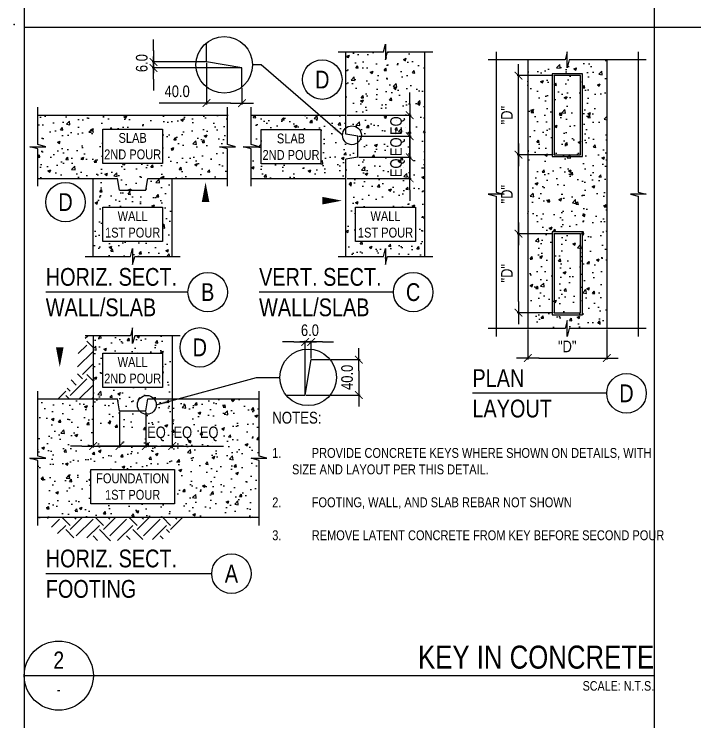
# Model space of a CAD drawing. Header units: millimetres. Extents: x 1990 to 90214, y -16050 to 57150.
# Drawn here: x 1990 to 19629, y 20852 to 39187 of the extents above; entities that cross this region are included whole.
import ezdxf
from ezdxf.enums import TextEntityAlignment as Align

# ---------------------------------------------------------------- set-up
doc = ezdxf.new("R2010")
doc.units = ezdxf.units.MM
doc.layers.add('NPLT-JLA', color=193, linetype='Continuous', plot=False)
for name, color, linetype in [('S-G-BREK', 2, 'Continuous'), ('S-G-DIMS', 1, 'Continuous'), ('S-G-HATCH', 1, 'Continuous'), ('S-G-LEDR', 2, 'Continuous'), ('S-G-MDM2', 4, 'Continuous'), ('S-G-MEDM', 3, 'Continuous'), ('S-G-REFR', 3, 'Continuous'), ('S-G-STTL', 4, 'Continuous'), ('S-G-TEXT', 3, 'Continuous'), ('S-G-THIN', 1, 'Continuous'), ('S-G-TITL', 7, 'Continuous'), ('S-G-TITLREF', 4, 'Continuous'), ('S-LOCI-DIM-IN-100', 1, 'Continuous'), ('S-LOCI-TEXT-GA-250', 2, 'Continuous')]:
    doc.layers.add(name, color=color, linetype=linetype)
doc.styles.add('ARIAL', font='arial.ttf', dxfattribs={"width": 0.8})
doc.dimstyles.new('ARIALDIMS', dxfattribs={"dimscale": 12, "dimtxt": 20, "dimasz": 19.5, "dimexe": 2.25, "dimexo": 1.75, "dimgap": 10, "dimtad": 1, "dimzin": 3, "dimdsep": 46, "dimtxsty": 'ARIAL', "dimblk1": 'nyatick', "dimblk2": 'nyatick', "dimsah": 1, "dimcen": 2.25, "dimclrd": 1, "dimclre": 1, "dimclrt": 2, "dimadec": 0, "dimazin": 0, "dimtfac": 1, "dimtmove": 0, "dimatfit": 3, "dimfxl": 1, "dimfrac": 2, "dimtolj": 1, "dimtzin": 0, "dimarcsym": 0})
pattern_1 = [(45, (-129023.8437466174, -198493.0107259663), (7.273874988923382e-14, 694.9152849591879), [491.3793103448239, -491.3793103448239]), (45, (-129154.1403625473, -198362.7141100365), (7.273874988923382e-14, 694.9152849591879), [491.3793103448239, -491.3793103448239]), (45, (-129284.4369784771, -198232.4174941066), (7.273874988923382e-14, 694.9152849591879), [491.3793103448239, -491.3793103448239]), (135, (-129284.4369784771, -198145.5530834867), (-694.9152849591877, 1.454774997784676e-13), [491.3793103448237, -491.3793103448237]), (135, (-129154.1403625473, -198015.2564675569), (-694.9152849591877, 1.454774997784676e-13), [491.3793103448237, -491.3793103448237]), (135, (-129023.8437466174, -197884.9598516271), (-694.9152849591877, 1.454774997784676e-13), [491.3793103448237, -491.3793103448237])]
pattern_2 = [(49.99999999999999, (-5978.448275862029, 7.395996362902224e-06), (587.4113564402676, -51.39183468402145), [61.42241379310297, -675.6465517241327]), (355, (-5978.448275862029, 7.395996362902224e-06), (-113.6325577003008, 616.0194198405221), [49.13793103448238, -540.5172413793063]), (100.45144446, (-5929.497330215469, -4.282645017825416), (473.7787968885793, 564.6275788105111), [52.20101931034434, -574.2112124137877]), (46.18420000000002, (-5978.448275862029, 163.7931108442572), (874.0338483948153, -135.554583408122), [92.13362068965435, -1013.469827586198]), (96.63563549, (-5905.612148491316, 152.4968680425518), (765.4559037849224, 797.7695437377722), [78.3015731896546, -861.3173034482691]), (351.1841639899999, (-5978.448275862029, 163.7931108442572), (765.4559032776099, 797.7695433245545), [73.70689655172362, -810.7758628879251]), (21, (-5896.551724137928, 122.8448349821992), (488.8462926832191, -329.730988044887), [61.42241379310295, -675.6465517241326]), (326.0000000000001, (-5896.551724137928, 122.8448349821992), (199.2668666599145, 593.8728817194009), [49.13793103448237, -540.5172413793061]), (71.45144474, (-5855.81453336202, 95.36725282702537), (688.1131533564364, 264.1418923845118), [52.20101767241339, -574.2112124137885]), (37.50000000000001, (-5978.448275862029, 7.395996362902224e-06), (9.958502199505212, 272.628587189434), [0, -533.9655172413753, 0, -548.70689655172, 0, -542.5646551724097]), (7.499999999999999, (-5978.448275862029, 7.395996362902224e-06), (215.4448798017579, 323.0095916277925), [0, -312.8448275862045, 0, -521.6810344827546, 0, -206.7887931034466]), (327.5, (-6161.07758620684, 7.395996362902224e-06), (437.1821675549866, -18.47166219625914), [0, -204.7413793103432, 0, -638.7931034482709, 0, -847.6293103448209]), (317.5, (-6242.974137930985, 7.395996362902224e-06), (477.6093628235023, 81.98252863422509), [0, -266.1637931034462, 0, -424.2241379310312, 0, -601.9396551724091])]

# ---------------------------------------------------------------- blocks, each defined once
blk = doc.blocks.new('nyatick')
at = {"layer": 'S-G-DIMS'}
blk.add_line((-1.005000000008295, 9.094947017729282e-13), (1.004999999997381, 9.094947017729282e-13), dxfattribs=at)
at = {"layer": 'S-G-DIMS', "const_width": 0.07999999999999999}
blk.add_lwpolyline([(0.3399999999928696, 0.3400000000001455), (-0.3400000000037835, -0.339999999999236)], dxfattribs=at)
blk = doc.blocks.new('*D12')
at = {"layer": 'Defpoints', "color": 0, "transparency": 16777216}
for p in [(95431.7157067889, 132557.3017149539), (95977.69271828319, 132311.6120597815), (95977.69271828319, 131581.719094576)]:
    blk.add_point(p, dxfattribs=at)
at = {"layer": 'S-LOCI-DIM-IN-100', "color": 1, "lineweight": -2, "transparency": 16777216}
for p, q in [((95431.7157067889, 132536.3017149539), (95431.7157067889, 131554.719094576)), ((95977.69271828319, 132290.6120597815), (95977.69271828319, 131554.719094576)), ((95197.7157067889, 131581.719094576), (94963.7157067889, 131581.719094576)), ((95431.7157067889, 131581.719094576), (95977.69271828319, 131581.719094576)), ((96211.69271828319, 131581.719094576), (97042.18930764198, 131581.719094576))]:
    blk.add_line(p, q, dxfattribs=at)
at = {"layer": 'S-LOCI-DIM-IN-100', "color": 1, "lineweight": -2, "transparency": 16777216, "xscale": 234, "yscale": 234, "zscale": 234}
blk.add_blockref('nyatick', (95431.7157067889, 131581.719094576), dxfattribs=at)
at = {"layer": 'S-LOCI-DIM-IN-100', "color": 1, "lineweight": -2, "transparency": 16777216, "xscale": 234, "yscale": 234, "zscale": 234, "rotation": 180}
blk.add_blockref('nyatick', (95977.69271828319, 131581.719094576), dxfattribs=at)
at = {"layer": 'S-LOCI-DIM-IN-100', "color": 2, "transparency": 16777216, "insert": (96743.94101296259, 131833.1788490098), "char_height": 240, "attachment_point": 5, "style": 'ARIAL'}
blk.add_mtext('\\A1;EQ', dxfattribs=at)
blk = doc.blocks.new('*D13')
at = {"layer": 'Defpoints', "color": 0, "transparency": 16777216}
for p in [(95977.69271828319, 132311.6120597815), (96523.66972977741, 132311.6120597815), (96523.66972977741, 131581.719094576)]:
    blk.add_point(p, dxfattribs=at)
at = {"layer": 'S-LOCI-DIM-IN-100', "color": 1, "lineweight": -2, "transparency": 16777216}
for p, q in [((95977.69271828319, 132290.6120597815), (95977.69271828319, 131554.719094576)), ((96523.66972977741, 132290.6120597815), (96523.66972977741, 131554.719094576)), ((95743.69271828319, 131581.719094576), (95509.69271828319, 131581.719094576)), ((95977.69271828319, 131581.719094576), (96523.66972977741, 131581.719094576)), ((96757.66972977741, 131581.719094576), (97588.1663191362, 131581.719094576))]:
    blk.add_line(p, q, dxfattribs=at)
at = {"layer": 'S-LOCI-DIM-IN-100', "color": 1, "lineweight": -2, "transparency": 16777216, "xscale": 234, "yscale": 234, "zscale": 234}
blk.add_blockref('nyatick', (95977.69271828319, 131581.719094576), dxfattribs=at)
at = {"layer": 'S-LOCI-DIM-IN-100', "color": 1, "lineweight": -2, "transparency": 16777216, "xscale": 234, "yscale": 234, "zscale": 234, "rotation": 180}
blk.add_blockref('nyatick', (96523.66972977741, 131581.719094576), dxfattribs=at)
at = {"layer": 'S-LOCI-DIM-IN-100', "color": 2, "transparency": 16777216, "insert": (97289.91802445681, 131833.1788490098), "char_height": 240, "attachment_point": 5, "style": 'ARIAL'}
blk.add_mtext('\\A1;EQ', dxfattribs=at)
blk = doc.blocks.new('*D14')
at = {"layer": 'Defpoints', "color": 0, "transparency": 16777216}
for p in [(97069.64674127166, 132557.3017149539), (96523.66972977741, 132311.6120597815), (97069.64674127166, 131581.719094576)]:
    blk.add_point(p, dxfattribs=at)
at = {"layer": 'S-LOCI-DIM-IN-100', "color": 1, "lineweight": -2, "transparency": 16777216}
for p, q in [((97069.64674127166, 132536.3017149539), (97069.64674127166, 131554.719094576)), ((96523.66972977741, 132290.6120597815), (96523.66972977741, 131554.719094576)), ((96289.66972977741, 131581.719094576), (96055.66972977741, 131581.719094576)), ((96523.66972977741, 131581.719094576), (97069.64674127166, 131581.719094576)), ((97303.64674127166, 131581.719094576), (98134.14333063045, 131581.719094576))]:
    blk.add_line(p, q, dxfattribs=at)
at = {"layer": 'S-LOCI-DIM-IN-100', "color": 1, "lineweight": -2, "transparency": 16777216, "xscale": 234, "yscale": 234, "zscale": 234}
blk.add_blockref('nyatick', (96523.66972977741, 131581.719094576), dxfattribs=at)
at = {"layer": 'S-LOCI-DIM-IN-100', "color": 1, "lineweight": -2, "transparency": 16777216, "xscale": 234, "yscale": 234, "zscale": 234, "rotation": 180}
blk.add_blockref('nyatick', (97069.64674127166, 131581.719094576), dxfattribs=at)
at = {"layer": 'S-LOCI-DIM-IN-100', "color": 2, "transparency": 16777216, "insert": (97835.89503595106, 131833.1788490098), "char_height": 240, "attachment_point": 5, "style": 'ARIAL'}
blk.add_mtext('\\A1;EQ', dxfattribs=at)
blk = doc.blocks.new('*D15')
at = {"layer": 'Defpoints', "color": 0, "transparency": 16777216}
for p in [(99949.45613645746, 133738.5619140942), (99949.45613645746, 133373.6702343175), (99826.6113088712, 132636.6012688002)]:
    blk.add_point(p, dxfattribs=at)
at = {"layer": 'S-LOCI-DIM-IN-100', "color": 1, "lineweight": -2, "transparency": 16777216}
for p, q in [((99592.6113088712, 133738.5619140942), (99358.6113088712, 133738.5619140942)), ((99826.6113088712, 132657.6012688002), (99826.6113088712, 133765.5619140942)), ((99826.6113088712, 133738.5619140942), (99949.45613645746, 133738.5619140942)), ((99949.45613645746, 133394.6702343175), (99949.45613645746, 133765.5619140942)), ((100183.4561364575, 133738.5619140942), (100417.4561364575, 133738.5619140942))]:
    blk.add_line(p, q, dxfattribs=at)
at = {"layer": 'S-LOCI-DIM-IN-100', "color": 1, "lineweight": -2, "transparency": 16777216, "xscale": 234, "yscale": 234, "zscale": 234}
blk.add_blockref('nyatick', (99826.6113088712, 133738.5619140942), dxfattribs=at)
at = {"layer": 'S-LOCI-DIM-IN-100', "color": 1, "lineweight": -2, "transparency": 16777216, "xscale": 234, "yscale": 234, "zscale": 234, "rotation": 180}
blk.add_blockref('nyatick', (99949.45613645746, 133738.5619140942), dxfattribs=at)
at = {"layer": 'S-LOCI-DIM-IN-100', "color": 2, "transparency": 16777216, "insert": (99888.03372266433, 133981.0994311474), "char_height": 240, "attachment_point": 5, "style": 'ARIAL'}
blk.add_mtext('\\A1; 6.0', dxfattribs=at)
blk = doc.blocks.new('*D16')
at = {"layer": 'Defpoints', "color": 0, "transparency": 16777216}
for p in [(100344.3972639569, 133373.6702343175), (99826.61130887126, 132636.6012688003), (100939.5315386196, 132636.6012688003)]:
    blk.add_point(p, dxfattribs=at)
at = {"layer": 'S-LOCI-DIM-IN-100', "color": 1, "lineweight": -2, "transparency": 16777216}
for p, q in [((100365.3972639569, 133373.6702343175), (100966.5315386196, 133373.6702343175)), ((100939.5315386196, 133139.6702343175), (100939.5315386196, 132870.6012688003)), ((99847.61130887126, 132636.6012688003), (100966.5315386196, 132636.6012688003))]:
    blk.add_line(p, q, dxfattribs=at)
at = {"layer": 'S-LOCI-DIM-IN-100', "color": 1, "lineweight": -2, "transparency": 16777216, "xscale": 234, "yscale": 234, "zscale": 234}
for p, rotation in [((100939.5315386196, 133373.6702343175), 90), ((100939.5315386196, 132636.6012688003), 270)]:
    blk.add_blockref('nyatick', p, dxfattribs=dict(at, rotation=rotation))
at = {"layer": 'S-LOCI-DIM-IN-100', "color": 2, "transparency": 16777216, "insert": (100696.9940215665, 133005.1357515588), "char_height": 240, "attachment_point": 5, "rotation": 90, "style": 'ARIAL'}
blk.add_mtext('\\A1;40.0', dxfattribs=at)
blk = doc.blocks.new('*D17')
at = {"layer": 'Defpoints', "color": 0, "transparency": 16777216}
for p in [(97780.05462388606, 139542.4627760695), (98517.12358940329, 139024.6768209838), (97780.05462388606, 138690.1507571939)]:
    blk.add_point(p, dxfattribs=at)
at = {"layer": 'S-G-LEDR', "color": 1, "lineweight": -2, "transparency": 16777216}
for p, q in [((97780.05462388606, 139521.4627760695), (97780.05462388606, 138663.1507571939)), ((98517.12358940329, 139003.6768209838), (98517.12358940329, 138663.1507571939)), ((97780.05462388606, 138690.1507571939), (96800.25380533216, 138690.1507571939)), ((98283.12358940329, 138690.1507571939), (98014.05462388606, 138690.1507571939))]:
    blk.add_line(p, q, dxfattribs=at)
at = {"layer": 'S-G-LEDR', "color": 1, "lineweight": -2, "transparency": 16777216, "xscale": 234, "yscale": 234, "zscale": 234, "rotation": 180}
blk.add_blockref('nyatick', (97780.05462388606, 138690.1507571939), dxfattribs=at)
at = {"layer": 'S-G-LEDR', "color": 1, "lineweight": -2, "transparency": 16777216, "xscale": 234, "yscale": 234, "zscale": 234}
blk.add_blockref('nyatick', (98517.12358940329, 138690.1507571939), dxfattribs=at)
at = {"layer": 'S-G-LEDR', "color": 2, "transparency": 16777216, "insert": (97173.15421460911, 138932.6882742471), "char_height": 240, "attachment_point": 5, "style": 'ARIAL'}
blk.add_mtext('\\A1;40.0', dxfattribs=at)
blk = doc.blocks.new('*D18')
at = {"layer": 'Defpoints', "color": 0, "transparency": 16777216}
for p in [(96682.86132410815, 139542.4627760695), (97780.05462388608, 139542.4627760695), (98517.12358940335, 139419.6179484833)]:
    blk.add_point(p, dxfattribs=at)
at = {"layer": 'S-G-LEDR', "color": 1, "lineweight": -2, "transparency": 16777216}
for p, q in [((96682.86132410815, 139776.4627760695), (96682.86132410815, 140010.4627760695)), ((97759.05462388608, 139542.4627760695), (96655.86132410815, 139542.4627760695)), ((96682.86132410815, 139419.6179484833), (96682.86132410815, 139542.4627760695)), ((98496.12358940335, 139419.6179484833), (96655.86132410815, 139419.6179484833)), ((96682.86132410815, 139185.6179484833), (96682.86132410815, 138951.6179484833))]:
    blk.add_line(p, q, dxfattribs=at)
at = {"layer": 'S-G-LEDR', "color": 1, "lineweight": -2, "transparency": 16777216, "xscale": 234, "yscale": 234, "zscale": 234}
for p, rotation in [((96682.86132410815, 139542.4627760695), 270), ((96682.86132410815, 139419.6179484833), 90)]:
    blk.add_blockref('nyatick', p, dxfattribs=dict(at, rotation=rotation))
at = {"layer": 'S-G-LEDR', "color": 2, "transparency": 16777216, "insert": (96440.32380705497, 139481.0403622764), "char_height": 240, "attachment_point": 5, "rotation": 90, "style": 'ARIAL'}
blk.add_mtext('\\A1; 6.0', dxfattribs=at)
blk = doc.blocks.new('*D19')
at = {"layer": 'Defpoints', "color": 0, "transparency": 16777216}
for p in [(100673.0950171337, 138439.5900653719), (100918.7846723061, 138002.8084561764), (101994.6685952, 138002.8084561764)]:
    blk.add_point(p, dxfattribs=at)
at = {"layer": 'S-G-LEDR', "color": 1, "lineweight": -2, "transparency": 16777216}
for p, q in [((101994.6685952, 138673.5900653719), (101994.6685952, 138907.5900653719)), ((100694.0950171337, 138439.5900653719), (102021.6685952, 138439.5900653719)), ((101994.6685952, 138439.5900653719), (101994.6685952, 138002.8084561764)), ((100939.7846723061, 138002.8084561764), (102021.6685952, 138002.8084561764)), ((101994.6685952, 137768.8084561764), (101994.6685952, 137534.8084561764))]:
    blk.add_line(p, q, dxfattribs=at)
at = {"layer": 'S-G-LEDR', "color": 1, "lineweight": -2, "transparency": 16777216, "xscale": 234, "yscale": 234, "zscale": 234}
for p, rotation in [((101994.6685952, 138439.5900653719), 270), ((101994.6685952, 138002.8084561764), 90)]:
    blk.add_blockref('nyatick', p, dxfattribs=dict(at, rotation=rotation))
at = {"layer": 'S-G-LEDR', "color": 2, "transparency": 16777216, "insert": (101743.2088407661, 138221.1992607741), "char_height": 240, "attachment_point": 5, "rotation": 90, "style": 'ARIAL'}
blk.add_mtext('\\A1;EQ', dxfattribs=at)
blk = doc.blocks.new('*D20')
at = {"layer": 'Defpoints', "color": 0, "transparency": 16777216}
for p in [(100918.7846723061, 138002.8084561764), (101994.6685952, 138002.8084561764), (100918.7846723061, 137566.026846981)]:
    blk.add_point(p, dxfattribs=at)
at = {"layer": 'S-G-LEDR', "color": 1, "lineweight": -2, "transparency": 16777216}
for p, q in [((101994.6685952, 138236.8084561764), (101994.6685952, 138470.8084561764)), ((100939.7846723061, 138002.8084561764), (102021.6685952, 138002.8084561764)), ((101994.6685952, 137566.026846981), (101994.6685952, 138002.8084561764)), ((100939.7846723061, 137566.026846981), (102021.6685952, 137566.026846981)), ((101994.6685952, 137332.026846981), (101994.6685952, 137098.026846981))]:
    blk.add_line(p, q, dxfattribs=at)
at = {"layer": 'S-G-LEDR', "color": 1, "lineweight": -2, "transparency": 16777216, "xscale": 234, "yscale": 234, "zscale": 234}
for p, rotation in [((101994.6685952, 138002.8084561764), 270), ((101994.6685952, 137566.026846981), 90)]:
    blk.add_blockref('nyatick', p, dxfattribs=dict(at, rotation=rotation))
at = {"layer": 'S-G-LEDR', "color": 2, "transparency": 16777216, "insert": (101743.2088407661, 137784.4176515787), "char_height": 240, "attachment_point": 5, "rotation": 90, "style": 'ARIAL'}
blk.add_mtext('\\A1;EQ', dxfattribs=at)
blk = doc.blocks.new('*D21')
at = {"layer": 'Defpoints', "color": 0, "transparency": 16777216}
for p in [(100918.7846723061, 137566.026846981), (101994.6685952, 137566.026846981), (100673.0950171337, 137129.2452377856)]:
    blk.add_point(p, dxfattribs=at)
at = {"layer": 'S-G-LEDR', "color": 1, "lineweight": -2, "transparency": 16777216}
for p, q in [((101994.6685952, 137800.026846981), (101994.6685952, 138034.026846981)), ((100939.7846723061, 137566.026846981), (102021.6685952, 137566.026846981)), ((101994.6685952, 137129.2452377856), (101994.6685952, 137566.026846981)), ((100694.0950171337, 137129.2452377856), (102021.6685952, 137129.2452377856)), ((101994.6685952, 136895.2452377856), (101994.6685952, 136661.2452377856))]:
    blk.add_line(p, q, dxfattribs=at)
at = {"layer": 'S-G-LEDR', "color": 1, "lineweight": -2, "transparency": 16777216, "xscale": 234, "yscale": 234, "zscale": 234}
for p, rotation in [((101994.6685952, 137566.026846981), 270), ((101994.6685952, 137129.2452377856), 90)]:
    blk.add_blockref('nyatick', p, dxfattribs=dict(at, rotation=rotation))
at = {"layer": 'S-G-LEDR', "color": 2, "transparency": 16777216, "insert": (101743.2088407662, 137347.6360423832), "char_height": 240, "attachment_point": 5, "rotation": 90, "style": 'ARIAL'}
blk.add_mtext('\\A1;EQ', dxfattribs=at)
blk = doc.blocks.new('*D22')
at = {"layer": 'Defpoints', "color": 0, "transparency": 16777216}
for p in [(104440.336396444, 134017.1762722683), (106078.2674309267, 134017.1762722683), (106078.2674309267, 133405.7811824495)]:
    blk.add_point(p, dxfattribs=at)
at = {"layer": 'S-G-LEDR', "color": 1, "lineweight": -2, "transparency": 16777216}
for p, q in [((104440.336396444, 133996.1762722683), (104440.336396444, 133378.7811824495)), ((106078.2674309267, 133996.1762722683), (106078.2674309267, 133378.7811824495)), ((104674.336396444, 133405.7811824495), (105844.2674309267, 133405.7811824495))]:
    blk.add_line(p, q, dxfattribs=at)
at = {"layer": 'S-G-LEDR', "color": 1, "lineweight": -2, "transparency": 16777216, "xscale": 234, "yscale": 234, "zscale": 234, "rotation": 180}
blk.add_blockref('nyatick', (104440.336396444, 133405.7811824495), dxfattribs=at)
at = {"layer": 'S-G-LEDR', "color": 1, "lineweight": -2, "transparency": 16777216, "xscale": 234, "yscale": 234, "zscale": 234}
blk.add_blockref('nyatick', (106078.2674309267, 133405.7811824495), dxfattribs=at)
at = {"layer": 'S-G-LEDR', "color": 2, "transparency": 16777216, "insert": (105259.3019136853, 133645.7811824495), "char_height": 240, "attachment_point": 5, "style": 'ARIAL'}
blk.add_mtext('\\A1;"D"', dxfattribs=at)
blk = doc.blocks.new('*D23')
at = {"layer": 'Defpoints', "color": 0, "transparency": 16777216}
for p in [(104248.2072637585, 135982.6935136477), (104986.3134079383, 135982.6935136477), (104986.3134079383, 134344.762479165)]:
    blk.add_point(p, dxfattribs=at)
at = {"layer": 'S-G-LEDR', "color": 1, "lineweight": -2, "transparency": 16777216}
for p, q in [((104965.3134079383, 135982.6935136477), (104221.2072637585, 135982.6935136477)), ((104248.2072637585, 134578.762479165), (104248.2072637585, 135748.6935136477)), ((104965.3134079383, 134344.762479165), (104221.2072637585, 134344.762479165))]:
    blk.add_line(p, q, dxfattribs=at)
at = {"layer": 'S-G-LEDR', "color": 1, "lineweight": -2, "transparency": 16777216, "xscale": 234, "yscale": 234, "zscale": 234}
for p, rotation in [((104248.2072637585, 135982.6935136477), 90), ((104248.2072637585, 134344.762479165), 270)]:
    blk.add_blockref('nyatick', p, dxfattribs=dict(at, rotation=rotation))
at = {"layer": 'S-G-LEDR', "color": 2, "transparency": 16777216, "insert": (104008.2072637585, 135163.7279964063), "char_height": 240, "attachment_point": 5, "rotation": 90, "style": 'ARIAL'}
blk.add_mtext('\\A1;"D"', dxfattribs=at)
blk = doc.blocks.new('*D24')
at = {"layer": 'Defpoints', "color": 0, "transparency": 16777216}
for p in [(104248.2072637585, 137620.6245481304), (104986.3134079383, 137620.6245481304), (104986.3134079383, 135982.6935136477)]:
    blk.add_point(p, dxfattribs=at)
at = {"layer": 'S-G-LEDR', "color": 1, "lineweight": -2, "transparency": 16777216}
for p, q in [((104965.3134079383, 137620.6245481304), (104221.2072637585, 137620.6245481304)), ((104248.2072637585, 136216.6935136477), (104248.2072637585, 137386.6245481304)), ((104965.3134079383, 135982.6935136477), (104221.2072637585, 135982.6935136477))]:
    blk.add_line(p, q, dxfattribs=at)
at = {"layer": 'S-G-LEDR', "color": 1, "lineweight": -2, "transparency": 16777216, "xscale": 234, "yscale": 234, "zscale": 234}
for p, rotation in [((104248.2072637585, 137620.6245481304), 90), ((104248.2072637585, 135982.6935136477), 270)]:
    blk.add_blockref('nyatick', p, dxfattribs=dict(at, rotation=rotation))
at = {"layer": 'S-G-LEDR', "color": 2, "transparency": 16777216, "insert": (104008.2072637585, 136801.659030889), "char_height": 240, "attachment_point": 5, "rotation": 90, "style": 'ARIAL'}
blk.add_mtext('\\A1;"D"', dxfattribs=at)
blk = doc.blocks.new('*D25')
at = {"layer": 'Defpoints', "color": 0, "transparency": 16777216}
for p in [(104248.2072637586, 139258.5555826132), (104986.3134079383, 139258.5555826132), (104986.3134079383, 137620.6245481304)]:
    blk.add_point(p, dxfattribs=at)
at = {"layer": 'S-G-LEDR', "color": 1, "lineweight": -2, "transparency": 16777216}
for p, q in [((104965.3134079383, 139258.5555826132), (104221.2072637586, 139258.5555826132)), ((104248.2072637586, 137854.6245481304), (104248.2072637586, 139024.5555826132)), ((104965.3134079383, 137620.6245481304), (104221.2072637586, 137620.6245481304))]:
    blk.add_line(p, q, dxfattribs=at)
at = {"layer": 'S-G-LEDR', "color": 1, "lineweight": -2, "transparency": 16777216, "xscale": 234, "yscale": 234, "zscale": 234}
for p, rotation in [((104248.2072637586, 139258.5555826132), 90), ((104248.2072637586, 137620.6245481304), 270)]:
    blk.add_blockref('nyatick', p, dxfattribs=dict(at, rotation=rotation))
at = {"layer": 'S-G-LEDR', "color": 2, "transparency": 16777216, "insert": (104008.2072637586, 138439.5900653718), "char_height": 240, "attachment_point": 5, "rotation": 90, "style": 'ARIAL'}
blk.add_mtext('\\A1;"D"', dxfattribs=at)
blk = doc.blocks.new('A$C6ae5de9e')
at = {"layer": 'S-G-DIMS'}
h = blk.add_hatch(dxfattribs=at)
h.set_pattern_fill('EARTH', color=256, scale=1965.517241379295, angle=45)
h.set_pattern_definition(pattern_1)
h.paths.add_polyline_path([(-11219.82758620678, 5834.498105241204), (-11543.34750357701, 5834.498105241204), (-11543.34750357701, 5618.858538955785), (-11658.62216084666, 5516.948461573003), (-11716.26030399372, 5432.761056861797), (-11742.86227328875, 5326.419071963421), (-11898.03988450086, 5246.662583289624), (-11951.24382309034, 5175.768918168891), (-11951.24382309034, 5095.253020283344), (-11219.82758620678, 5095.253020283344)])
h.paths.add_polyline_path([(-11219.82758620678, 6405.597847869547), (-11383.62068965504, 6405.597847869547), (-11383.62068965504, 6186.014800269055), (-11485.71098945438, 6115.12014367005), (-11543.34750357701, 6004.348234212506), (-11543.34750357701, 5834.498105241204), (-11219.82758620678, 5834.498105241204)])
h = blk.add_hatch(dxfattribs=at)
h.set_pattern_fill('EARTH', color=256, scale=1965.517241379295, angle=45)
h.set_pattern_definition(pattern_1)
h.paths.add_polyline_path([(-9324.917570000238, 2638.356468559243), (-12178.38358945248, 2638.356468559345), (-12039.82365667146, 2331.04051240324), (-11676.10485126151, 2218.530541676009), (-11321.04431081191, 2218.530541676009), (-11095.88543818299, 2153.620447440466), (-10749.48479171793, 2153.620447440466), (-10541.64570705862, 2183.912089144622), (-10303.49536442802, 2183.912089144622), (-9944.10650601046, 2183.912089144622), (-9783.896838267407, 2183.912089144622)])
at = {"layer": 'S-G-HATCH'}
h = blk.add_hatch(dxfattribs=at)
h.set_pattern_fill('AR-CONC', color=256, scale=81.89655172413728)
h.set_pattern_definition(pattern_2)
h.paths.add_polyline_path([(-4340.51724137929, 12287.88619828738), (-5115.594528825895, 12287.88619828738), (-5159.482758620637, 12124.09309483909), (-5159.482758620637, 12451.67930173564), (-5203.370988415438, 12287.88619828738), (-5978.448275862029, 12287.88619828738), (-5978.448275862029, 10713.35507986766, -0.6304801185044809), (-5660.074153283087, 10561.23389943679, -0.2266325589020075), (-5732.758620689623, 10409.11271900595), (-5732.758620689623, 10103.97815231034), (-5978.448275862029, 10063.02987644829), (-5978.448275862058, 8047.009109766062), (-5203.370988415438, 8047.009109766062), (-5159.482758620667, 8210.802213214352), (-5159.482758620667, 7883.216006317802), (-5115.594528825895, 8047.009109766062), (-4340.517241379304, 8047.009109766062)])
h.paths.add_polyline_path([(-4538.137506014842, 9069.79934913358), (-4538.137506014842, 8356.851715528654), (-5780.828011226549, 8356.851715528654), (-5780.828011226549, 9069.79934913358)], flags=16)
h.paths.add_polyline_path([(-4703.965213399148, 10575.37080256081), (-4703.965213399148, 10942.93032964617), (-5030.576471798166, 10942.93032964617), (-5030.576471798166, 10575.37080256081)], flags=24)
h.paths.add_polyline_path([(-4703.965213399148, 10138.58919336538), (-4703.965213399148, 10506.14872045074), (-5030.576471798166, 10506.14872045074), (-5030.576471798166, 10138.58919336538)], flags=24)
h.paths.add_polyline_path([(-4703.965213399148, 9701.807584169946), (-4703.965213399148, 10069.36711125534), (-5030.576471798122, 10069.36711125534), (-5030.576471798122, 9701.807584169946)], flags=24)
h.paths.add_polyline_path([(-5736.170995465509, 8389.151671382846), (-4582.794521775868, 8389.151671382846), (-4582.794521775868, 9037.499393279388), (-5736.170995465509, 9037.499393279388)], flags=8)
h = blk.add_hatch(dxfattribs=at)
h.set_pattern_fill('AR-CONC', color=256, scale=81.89655172413728)
h.set_pattern_definition(pattern_2)
h.paths.add_polyline_path([(-2211.206896551725, 6555.127577597756), (-573.2758620690001, 6555.127577597756), (-573.2758620690001, 12124.09309483909), (-2211.206896551725, 12124.09309483909)])
h = blk.add_hatch(dxfattribs=at)
h.set_pattern_fill('AR-CONC', color=256, scale=81.89655172413728)
h.set_pattern_definition(pattern_2)
h.paths.add_polyline_path([(-8435.344827586145, 10977.54137070112), (-12366.37931034477, 10977.54137070106), (-12366.37931034477, 10366.2571867027), (-12202.58620689646, 10322.36895690796), (-12530.17241379303, 10322.36895690796), (-12366.37931034477, 10278.48072711322), (-12366.37931034477, 9667.196543114856), (-10714.79885057459, 9667.196543114856), (-10673.8505747125, 9421.50688794245), (-10127.87356321828, 9421.50688794245), (-10086.92528735622, 9667.196543114856), (-8435.344827586145, 9667.196543114856), (-8435.344827586145, 10278.48072711327), (-8599.13793103445, 10322.36895690805), (-8271.551724137884, 10322.36895690805), (-8435.344827586145, 10366.25718670279)])
h.paths.add_polyline_path([(-11022.20732157124, 10690.6492107628), (-9779.516816359552, 10690.6492107628), (-9779.516816359552, 9977.701577157874), (-11022.20732157124, 9977.701577157874)], flags=16)
h.paths.add_polyline_path([(-10714.79885057459, 9667.196543114856), (-11219.82758620678, 9667.196543114856), (-11219.82758620678, 9175.817232770045), (-9581.896551724029, 9175.817232770045), (-9581.896551724029, 9667.196543114856), (-10086.92528735622, 9667.196543114856), (-10127.87356321828, 9421.50688794245), (-10673.8505747125, 9421.50688794245)])
h.paths.add_polyline_path([(-9581.896551724029, 9175.817232770045), (-11219.82758620678, 9175.817232770045), (-11219.82758620678, 8047.009109766121), (-10444.75029876016, 8047.009109766121), (-10400.86206896542, 8210.802213214381), (-10400.86206896542, 7883.216006317831), (-10356.97383917062, 8047.009109766121), (-9581.896551724029, 8047.009109766121)])
h.paths.add_polyline_path([(-11022.20732157124, 9069.79934913358), (-9779.516816359552, 9069.79934913358), (-9779.516816359552, 8356.851715528654), (-11022.20732157124, 8356.851715528654)], flags=16)
h.paths.add_polyline_path([(-11011.67387012059, 10010.00153301207), (-9790.05026781025, 10010.00153301207), (-9790.05026781025, 10658.34925490861), (-11011.67387012059, 10658.34925490861)], flags=8)
h.paths.add_polyline_path([(-10977.55030581022, 8389.151671382846), (-9824.173832120592, 8389.151671382846), (-9824.173832120592, 9037.499393279388), (-10977.55030581022, 9037.499393279388)], flags=8)
h = blk.add_hatch(dxfattribs=at)
h.set_pattern_fill('AR-CONC', color=256, scale=81.89655172413728)
h.set_pattern_definition(pattern_2)
h.paths.add_polyline_path([(-6469.827586206855, 10977.54137070118), (-7943.965517241348, 10977.54137070112), (-7943.965517241348, 10366.25718670279), (-7780.172413793043, 10322.36895690805), (-8107.758620689609, 10322.36895690805), (-7943.965517241348, 10278.48072711327), (-7943.965517241348, 9667.196543114944), (-6469.827586206855, 9667.196543114944)])
h.paths.add_polyline_path([(-6496.533632719249, 10678.84277371051), (-6496.533632719249, 9965.895140105582), (-7739.224137930985, 9965.895140105582), (-7739.224137930985, 10678.84277371051)], flags=16)
h.paths.add_polyline_path([(-6051.132743268565, 10561.23389943679, -0.2266325589020075), (-5978.448275862029, 10713.35507986766), (-5978.448275862029, 10977.5413707012), (-6469.827586206855, 10977.54137070118), (-6469.827586206855, 9667.196543114944), (-5978.448275862029, 9667.196543114944), (-5978.448275862029, 10063.02987644829), (-5732.758620689623, 10103.97815231034), (-5732.758620689623, 10409.11271900595, -0.6304801185044809)])
h.paths.add_polyline_path([(-7728.690686480288, 9998.195095959774), (-6507.06708416999, 9998.195095959774), (-6507.06708416999, 10646.54281785632), (-7728.690686480288, 10646.54281785632)], flags=8)
h = blk.add_hatch(dxfattribs=at)
h.set_pattern_fill('AR-CONC', color=256, scale=81.89655172413728)
h.set_pattern_definition(pattern_2)
h.paths.add_polyline_path([(-9581.896551724029, 6164.543348555642), (-11219.82758620678, 6164.543348555642), (-11219.82758620678, 5095.253020283344), (-10714.79885057459, 5095.253020283344), (-10673.8505747125, 4849.563365110938), (-10259.52060571812, 4849.563365110938, -0.1714831466230208), (-10302.92872027998, 4972.408192697141, -0.7072375353971638), (-9955.27824485641, 5095.253020283344), (-9581.896551724029, 5095.253020283344)])
h.paths.add_polyline_path([(-11022.20732157124, 5331.442425418572), (-11022.20732157124, 6044.390059023499), (-9779.516816359552, 6044.390059023499), (-9779.516816359552, 5331.442425418572)], flags=16)
h.paths.add_polyline_path([(-10400.86206896542, 6569.390951317808), (-10444.75029876016, 6405.597847869547), (-11219.82758620678, 6405.597847869547), (-11219.82758620678, 6164.543348555642), (-9581.896551724029, 6164.543348555642), (-9581.896551724029, 6405.597847869547), (-10356.97383917062, 6405.597847869547), (-10400.86206896542, 6241.804744421257)])
h.paths.add_polyline_path([(-11011.67387012059, 5363.742381272765), (-9790.05026781025, 5363.742381272765), (-9790.05026781025, 6012.090103169307), (-11011.67387012059, 6012.090103169307)], flags=8)
h = blk.add_hatch(dxfattribs=at)
h.set_pattern_fill('AR-CONC', color=256, scale=81.89655172413728)
h.set_pattern_definition(pattern_2)
edge = h.paths.add_edge_path()
edge.add_line((-7780.172413793029, 3822.916514626515), (-7943.965517241319, 3866.804744421286))
edge.add_line((-7943.965517241289, 3866.804744421286), (-7616.379310344739, 3866.804744421286))
edge.add_line((-7616.379310344724, 3866.804744421286), (-7780.172413793014, 3910.692974216057))
edge.add_line((-7780.172413793029, 3910.692974216028), (-7780.172413793029, 5095.253020283344))
edge.add_line((-7780.172413793029, 5095.253020283344), (-9955.278244856425, 5095.253020283344))
edge.add_arc((-10107.39942528725, 4972.408192697141), 195.5292949927471, 0, 38.922464728556804, ccw=False)
edge.add_arc((-10107.39942528725, 4972.408192697141), 195.5292949927471, -141.07753527144308, 0, ccw=False)
edge.add_line((-10259.52060571812, 4849.563365110938), (-10673.85057471255, 4849.563365110938))
edge.add_line((-10673.8505747125, 4849.563365110938), (-10714.79885057456, 5095.253020283344))
edge.add_line((-10714.79885057459, 5095.253020283344), (-12366.37931034475, 5095.253020283344))
edge.add_line((-12366.37931034477, 5095.253020283344), (-12366.37931034477, 3910.692974216028))
edge.add_line((-12366.37931034477, 3910.692974216028), (-12202.58620689648, 3866.804744421257))
edge.add_line((-12202.58620689646, 3866.804744421286), (-12530.17241379301, 3866.804744421286))
edge.add_line((-12530.17241379303, 3866.804744421286), (-12366.37931034474, 3822.916514626515))
edge.add_line((-12366.37931034477, 3822.916514626515), (-12366.37931034477, 2638.35646855933))
edge.add_line((-12366.37931034477, 2638.356468559345), (-7780.172413793029, 2638.356468559228))
edge.add_line((-7780.172413793029, 2638.356468559228), (-7780.172413793029, 3822.916514626515))
h.paths.add_polyline_path([(-9533.827161187117, 2921.748871612814), (-11267.89697674365, 2921.748871612814), (-11267.89697674365, 3634.69650521774), (-9533.827161187117, 3634.69650521774)], flags=16)
h.paths.add_polyline_path([(-11130.61884400234, 4166.760915508828), (-10763.05931691694, 4166.760915508828), (-10763.05931691694, 4493.372173907832), (-11130.61884400234, 4493.372173907832)], flags=16)
h.paths.add_polyline_path([(-10584.64183250807, 4166.760915508828), (-10217.08230542269, 4166.760915508828), (-10217.08230542269, 4493.372173907832), (-10584.64183250807, 4493.372173907832)], flags=16)
h.paths.add_polyline_path([(-10038.66482101384, 4166.760915508828), (-9671.105293928442, 4166.760915508828), (-9671.105293928442, 4493.372173907832), (-10038.66482101384, 4493.372173907832)], flags=16)
h.paths.add_polyline_path([(-11240.30174575848, 2954.048827467006), (-9561.422392172302, 2954.048827467006), (-9561.422392172302, 3602.396549363548), (-11240.30174575848, 3602.396549363548)], flags=0)
at = {"layer": 'NPLT-JLA'}
blk.add_point((-12857.75862069681, 12857.75862068818), dxfattribs=at)
at = {"layer": 'S-G-BREK'}
for points in [[(-6142.241379310319, 12287.88619828738), (-5203.370988415438, 12287.88619828738), (-5159.482758620637, 12451.67930173564), (-5159.482758620637, 12124.09309483909), (-5115.594528825895, 12287.88619828738), (-4176.724137931029, 12287.88619828738)], [(245.6896551723912, 12124.09309483909), (-1348.353149515591, 12124.09309483909), (-1392.241379310348, 11960.29999139083), (-1392.241379310348, 12287.88619828738), (-1436.129609105119, 12124.09309483909), (-3030.172413793101, 12124.09309483909)], [(-2866.379310344826, 12287.88619828738), (-2866.379310344826, 9383.498566013135), (-2702.586206896522, 9339.610336218422), (-3030.172413793101, 9339.610336218422), (-2866.379310344826, 9295.722106423593), (-2866.379310344826, 6391.334474149466)], [(81.89655172411585, 12287.88619828738), (81.89655172411585, 9383.498566013135), (245.6896551723912, 9339.610336218422), (-81.89655172414496, 9339.610336218422), (81.89655172411585, 9295.722106423593), (81.89655172411585, 6391.334474149466)], [(-12366.37931034477, 9503.403439666596), (-12366.37931034477, 10278.48072711322), (-12530.17241379303, 10322.36895690796), (-12202.58620689646, 10322.36895690796), (-12366.37931034477, 10366.2571867027), (-12366.37931034477, 11141.33447414935)], [(-8435.344827586145, 9503.403439666625), (-8435.344827586145, 10278.48072711327), (-8599.13793103445, 10322.36895690805), (-8271.551724137884, 10322.36895690805), (-8435.344827586145, 10366.25718670279), (-8435.344827586145, 11141.33447414941)], [(-7943.965517241348, 9503.403439666625), (-7943.965517241348, 10278.48072711327), (-8107.758620689609, 10322.36895690805), (-7780.172413793043, 10322.36895690805), (-7943.965517241348, 10366.25718670279), (-7943.965517241348, 11141.33447414941)], [(-11383.62068965504, 8047.009109766121), (-10444.75029876016, 8047.009109766121), (-10400.86206896542, 8210.802213214381), (-10400.86206896542, 7883.216006317831), (-10356.97383917062, 8047.009109766121), (-9418.103448275753, 8047.009109766121)], [(-6142.241379310333, 8047.009109766062), (-5203.370988415438, 8047.009109766062), (-5159.482758620667, 8210.802213214352), (-5159.482758620667, 7883.216006317802), (-5115.594528825895, 8047.009109766062), (-4176.724137931044, 8047.009109766062)], [(245.6896551723912, 6555.127577597756), (-1348.353149515591, 6555.127577597756), (-1392.241379310348, 6391.334474149466), (-1392.241379310348, 6718.920681046046), (-1436.129609105119, 6555.127577597756), (-3030.172413793101, 6555.127577597756)], [(-9418.103448275753, 6405.597847869547), (-10356.97383917062, 6405.597847869547), (-10400.86206896542, 6241.804744421257), (-10400.86206896542, 6569.390951317808), (-10444.75029876016, 6405.597847869547), (-11383.62068965504, 6405.597847869547)], [(-12366.37931034477, 2474.563365110967), (-12366.37931034477, 3822.916514626515), (-12530.17241379303, 3866.804744421286), (-12202.58620689646, 3866.804744421286), (-12366.37931034477, 3910.692974216028), (-12366.37931034477, 5259.046123731605)], [(-7780.172413793029, 2474.563365110967), (-7780.172413793029, 3822.916514626515), (-7943.965517241289, 3866.804744421286), (-7616.379310344724, 3866.804744421286), (-7780.172413793029, 3910.692974216028), (-7780.172413793029, 5259.046123731605)]]:
    blk.add_lwpolyline(points, dxfattribs=at)
at = {"layer": 'S-G-DIMS'}
for centre, radius in [((-8502.954186351053, 12018.99166760578), 586.5878849782412), ((-5855.603448275826, 10561.23389943679), 195.5292949927471), ((-6763.5095703314, 5543.087056888253), 586.5878849782412), ((-10107.39942528725, 4972.408192697141), 195.5292949927471)]:
    blk.add_circle(centre, radius, dxfattribs=at)
at = {"layer": 'S-G-MDM2'}
for p, q in [((-8871.488669109633, 12080.41408139902), (-8871.488669109633, 12475.35520889833)), ((-5978.448275862029, 10581.70803736786), (-5978.448275862029, 12287.88619828738)), ((-4340.517241379304, 8047.009109766062), (-4340.51724137929, 12287.88619828738)), ((-8134.419703592401, 11957.56925381268), (-8871.488669109633, 12080.41408139888)), ((-2211.206896551725, 12124.09309483909), (-2211.206896551725, 6555.127577597756)), ((-573.2758620690001, 12124.09309483909), (-573.2758620690001, 6555.127577597756)), ((-8134.419703592401, 11562.62812631323), (-8134.419703592401, 11957.56925381268)), ((-12366.37931034477, 10977.54137070106), (-8435.344827586145, 10977.54137070112)), ((-7943.965517241348, 10977.54137070112), (-5978.448275862029, 10977.5413707012)), ((-5732.758620689623, 10540.75976150577), (-5978.448275862029, 10581.70803736783)), ((-5732.758620689623, 10103.97815231034), (-5732.758620689623, 10540.75976150577)), ((-5732.758620689623, 10103.97815231034), (-5978.448275862029, 10063.02987644829)), ((-5978.448275862058, 8047.009109766062), (-5978.448275862029, 10063.02987644829)), ((-12366.37931034477, 9667.196543114856), (-10714.79885057459, 9667.196543114856)), ((-11219.82758620678, 8047.009109766121), (-11219.82758620678, 9667.196543114856)), ((-10673.8505747125, 9421.50688794245), (-10714.79885057459, 9667.196543114856)), ((-10127.87356321828, 9421.50688794245), (-10086.92528735622, 9667.196543114856)), ((-10086.92528735622, 9667.196543114856), (-8435.344827586145, 9667.196543114856)), ((-9581.896551724029, 8047.009109766121), (-9581.896551724029, 9667.196543114856)), ((-7943.965517241348, 9667.196543114944), (-5978.448275862029, 9667.196543114944)), ((-10673.8505747125, 9421.50688794245), (-10127.87356321828, 9421.50688794245)), ((-11219.82758620678, 6405.597847869547), (-11219.82758620678, 5095.253020283344)), ((-9581.896551724029, 6405.597847869547), (-9581.896551724029, 5095.253020283344)), ((-6824.931984124487, 5174.552574129644), (-6702.087156538284, 5911.621539646861)), ((-6702.087156538226, 5911.621539646861), (-6307.14602903885, 5911.621539646861)), ((-7219.873111623921, 5174.552574129644), (-6824.931984124487, 5174.552574129644)), ((-12366.37931034477, 5095.253020283344), (-10714.79885057459, 5095.253020283344)), ((-10673.8505747125, 4849.563365110938), (-10714.79885057459, 5095.253020283344)), ((-10127.87356321828, 4849.563365110938), (-10086.92528735622, 5095.253020283344)), ((-10086.92528735616, 5095.253020283344), (-7780.172413793029, 5095.253020283344)), ((-10673.8505747125, 4849.563365110938), (-10127.87356321828, 4849.563365110938)), ((-7780.172413793029, 2638.356468559228), (-12366.37931034472, 2638.356468559345))]:
    blk.add_line(p, q, dxfattribs=at)
at = {"layer": 'S-G-MEDM'}
for points in [[(-1706.178160919517, 10117.62757759773), (-1078.304597701179, 10117.62757759773), (-1078.304597701179, 11837.45516380463), (-1706.178160919517, 11837.45516380463)], [(-1665.229885057444, 10158.57585345978), (-1119.252873563237, 10158.57585345978), (-1119.252873563237, 11796.50688794254), (-1665.229885057444, 11796.50688794254)], [(-1706.178160919517, 6841.765508632248), (-1078.304597701179, 6841.765508632248), (-1078.304597701179, 8561.593094839118), (-1706.178160919517, 8561.593094839118)], [(-1665.229885057444, 6882.713784494306), (-1119.252873563237, 6882.713784494306), (-1119.252873563237, 8520.64481897706), (-1665.229885057444, 8520.64481897706)]]:
    blk.add_lwpolyline(points, close=True, dxfattribs=at)
at = {"layer": 'S-G-REFR'}
for points in [[(-6469.827586206855, 11305.12757759773, 0, 0, 0), (-6469.827586206855, 9205.48931719891, 157.2413793103436, 0, 0), (-6060.344827586188, 9205.48931719891, 0, 0, 0)], [(-11383.6206896551, 9175.817232770045, 0, 0, 0), (-8889.541668887468, 9175.817232770045, 157.2413793103436, 0, 0), (-8889.541668887468, 9585.29999139074, 0, 0, 0)], [(-9418.10344827568, 6164.543348555642, 0, 0, 0), (-11912.18246904337, 6164.543348555642, 157.2413793103436, 0, 0), (-11912.18246904337, 5755.060589934947, 0, 0, 0)]]:
    blk.add_lwpolyline(points, format="xyseb", dxfattribs=at)
for centre in [(-6469.827586206855, 11714.61033621839), (-11793.10344827577, 9175.817232770045), (-9008.620689655, 6164.543348555642)]:
    blk.add_circle(centre, 409.4827586206864, dxfattribs=at)
at = {"layer": 'S-G-STTL'}
for p, q in [((-9254.310344827507, 7309.940144248787), (-12202.58620689646, 7309.940144248991)), ((-4995.689655172406, 7309.940144248787), (-7780.172413793043, 7309.940144248991)), ((-573.2758620690001, 5212.307164648009), (-3357.758620689725, 5212.307164648184)), ((-8762.931034482652, 1474.137931034304), (-12202.58620689646, 1474.137931034464))]:
    blk.add_line(p, q, dxfattribs=at)
for centre in [(-8844.82758620684, 7309.940144248787), (-4586.206896551725, 7309.940144248787), (-163.7931034482899, 5212.307164648009), (-8353.448275861956, 1474.137931034304)]:
    blk.add_circle(centre, 409.4827586206864, dxfattribs=at)
at = {"layer": 'S-G-THIN'}
for points in [[(-9779.516816359552, 9977.701577157874), (-11022.20732157124, 9977.701577157874), (-11022.20732157124, 10690.6492107628), (-9779.516816359552, 10690.6492107628)], [(-6496.533632719249, 9965.895140105582), (-7739.224137930985, 9965.895140105582), (-7739.224137930985, 10678.84277371051), (-6496.533632719249, 10678.84277371051)], [(-9779.516816359552, 8356.851715528654), (-11022.20732157124, 8356.851715528654), (-11022.20732157124, 9069.79934913358), (-9779.516816359552, 9069.79934913358)], [(-4538.137506014842, 8356.851715528654), (-5780.828011226549, 8356.851715528654), (-5780.828011226549, 9069.79934913358), (-4538.137506014842, 9069.79934913358)], [(-9779.516816359552, 5331.442425418572), (-11022.20732157124, 5331.442425418572), (-11022.20732157124, 6044.390059023499), (-9779.516816359552, 6044.390059023499)], [(-9533.827161187117, 2921.748871612814), (-11267.89697674365, 2921.748871612814), (-11267.89697674365, 3634.69650521774), (-9533.827161187117, 3634.69650521774)]]:
    blk.add_lwpolyline(points, close=True, dxfattribs=at)
at = {"layer": 'S-G-LEDR', "insert": (-7507.707829673222, 4830.325912429384), "char_height": 204.7413858620674, "width": 7895.791270981837, "attachment_point": 1, "style": 'ARIAL'}
blk.add_mtext('{\\H1.2x;NOTES:}\\P\\P\\pxi-2,l2;1.^IPROVIDE CONCRETE KEYS WHERE SHOWN ON DETAILS, WITH SIZE AND LAYOUT PER THIS DETAIL.\\P\\pi0,l0;\\P\\pi-2,l2;2.^IFOOTING, WALL, AND SLAB REBAR NOT SHOWN\\P\\pi0,l0;\\P\\pi-2,l2;3.^IREMOVE LATENT CONCRETE FROM KEY BEFORE SECOND POUR', dxfattribs=at)
at = {"layer": 'S-G-REFR', "style": 'ARIAL', "width": 0.8}
for p in [(-6469.827586206855, 11714.61033621839), (-11793.10344827577, 9175.817232770045), (-9008.620689655, 6164.543348555642)]:
    blk.add_text('D', height=368.5344827586178, dxfattribs=at).set_placement(p, align=Align.MIDDLE)
at = {"layer": 'S-G-STTL', "style": 'ARIAL', "width": 0.8}
for s, p in [('HORIZ. SECT.', (-12202.58620689652, 7440.974627007628)), ('VERT. SECT.', (-7780.172413793101, 7440.974627007628)), ('WALL/SLAB', (-12202.58620689652, 6810.37117873157)), ('WALL/SLAB', (-7780.172413793101, 6810.37117873157)), ('PLAN', (-3357.758620689783, 5343.341647406822)), ('LAYOUT', (-3357.758620689783, 4712.738199130617)), ('HORIZ. SECT.', (-12202.58620689652, 1605.172413793131)), ('FOOTING', (-12202.58620689652, 974.5689655171445))]:
    blk.add_text(s, height=368.5344827586178, dxfattribs=at).set_placement(p)
for s, p in [('B', (-8844.82758620684, 7309.940144248787)), ('C', (-4586.206896551725, 7309.940144248787)), ('D', (-163.7931034482899, 5212.307164648009)), ('A', (-8353.448275861956, 1474.137931034304))]:
    blk.add_text(s, height=368.5344827586178, dxfattribs=at).set_placement(p, align=Align.MIDDLE)
at = {"layer": 'S-LOCI-TEXT-GA-250', "char_height": 204.7413858620674, "attachment_point": 5, "style": 'ARIAL'}
for s, insert, width in [('SLAB\\P2ND POUR', (-10400.86206896542, 10334.17539396034), 1181.558906653079), ('SLAB\\P2ND POUR', (-7117.878885325146, 10322.36895690805), 1181.558906653079), ('WALL\\P1ST POUR', (-10400.86206896542, 8713.325532331117), 1160.793953487566), ('WALL\\P1ST POUR', (-5159.482758620667, 8713.325532331117), 1160.793953487566), ('WALL\\P2ND POUR', (-10400.86206896542, 5687.916242221036), 1181.558906653079), ('FOUNDATION\\P1ST POUR', (-10400.86206896542, 3278.222688415277), 1160.793953487566)]:
    blk.add_mtext(s, dxfattribs=dict(at, insert=insert, width=width))
at = {"layer": 'S-G-LEDR'}
for base, p1, p2, text, picture, middle in [((-9968.68196888754, 12080.41408139894), (-8134.419703592401, 11957.56925381268), (-8871.488669109633, 12080.41408139888), ' 6.0', '*D18', (-9968.681968887511, 12018.99166760578)), ((-4656.874697795734, 10540.75976150583), (-5978.448275862029, 10977.5413707012), (-5732.758620689623, 10540.75976150577), 'EQ', '*D19', (-4656.87469779572, 10759.15056610348)), ((-4656.874697795734, 10540.75976150583), (-5732.758620689623, 10103.97815231034), (-5732.758620689623, 10540.75976150577), 'EQ', '*D20', (-4656.87469779572, 10322.36895690807)), ((-4656.874697795676, 10103.9781523104), (-5978.448275862029, 9667.196543114944), (-5732.758620689623, 10103.97815231034), 'EQ', '*D21', (-4656.874697795662, 9885.587347712644))]:
    dim = blk.add_linear_dim(base=base, p1=p1, p2=p2, angle=90, text=text, dimstyle='ARIALDIMS', dxfattribs=at)
    dim.commit()
    dim.dimension.update_dxf_attribs({"geometry": picture, "text_midpoint": middle, "dimtype": 128, "insert": (-106651.5432929957, -127462.0486946706)})
for base, p1, p2, text, picture, middle in [((-8871.488669109633, 11228.10206252329), (-8134.419703592401, 11562.6281263132), (-8871.488669109633, 12080.41408139888), '40.0', '*D17', (-9478.389078386579, 11470.63957957648)), ((-573.2758620690001, 5943.732487778863), (-2211.206896551725, 6555.127577597756), (-573.2758620690001, 6555.127577597756), '"D"', '*D22', (-1392.241379310362, 6183.732487778863))]:
    dim = blk.add_linear_dim(base=base, p1=p1, p2=p2, text=text, dimstyle='ARIALDIMS', dxfattribs=at)
    dim.commit()
    dim.dimension.update_dxf_attribs({"geometry": picture, "text_midpoint": middle, "insert": (-106651.5432929957, -127462.0486946706)})
for base, p1, p2, picture, middle in [((-2403.336029237136, 11796.5068879426), (-1665.229885057444, 10158.57585345978), (-1665.229885057444, 11796.50688794254), '*D25', (-2643.336029237122, 10977.54137070118)), ((-2403.336029237165, 10158.57585345984), (-1665.229885057444, 8520.64481897706), (-1665.229885057444, 10158.57585345978), '*D24', (-2643.336029237151, 9339.610336218422))]:
    dim = blk.add_linear_dim(base=base, p1=p1, p2=p2, angle=90, text='"D"', dimstyle='ARIALDIMS', override={"dimtmove": 1}, dxfattribs=at)
    dim.commit()
    dim.dimension.update_dxf_attribs({"geometry": picture, "text_midpoint": middle, "insert": (-106651.5432929957, -127462.0486946706)})
dim = blk.add_linear_dim(base=(-2403.336029237165, 8520.644818977118), p1=(-1665.229885057444, 6882.713784494306), p2=(-1665.229885057444, 8520.64481897706), angle=90, text='"D"', dimstyle='ARIALDIMS', dxfattribs=at)
dim.commit()
dim.dimension.update_dxf_attribs({"geometry": '*D23', "text_midpoint": (-2643.336029237151, 7701.679301735669), "insert": (-106651.5432929957, -127462.0486946706)})
at = {"layer": 'S-LOCI-DIM-IN-100'}
dim = blk.add_linear_dim(base=(-6702.087156538226, 6276.513219423607), p1=(-6824.931984124487, 5174.552574129644), p2=(-6702.087156538226, 5911.621539646861), text=' 6.0', dimstyle='ARIALDIMS', dxfattribs=at)
dim.commit()
dim.dimension.update_dxf_attribs({"geometry": '*D15', "text_midpoint": (-6763.509570331356, 6276.513219423607), "dimtype": 128, "insert": (-106651.5432929957, -127462.0486946706)})
dim = blk.add_linear_dim(base=(-5712.011754376043, 5174.552574129702), p1=(-6307.14602903882, 5911.621539646861), p2=(-6824.931984124487, 5174.552574129644), angle=90, text='40.0', dimstyle='ARIALDIMS', dxfattribs=at)
dim.commit()
dim.dimension.update_dxf_attribs({"geometry": '*D16', "text_midpoint": (-5712.011754376028, 5543.087056888253), "dimtype": 128, "insert": (-106651.5432929957, -127462.0486946706)})
for base, p1, p2, picture, middle in [((-10673.8505747125, 4119.670399905372), (-11219.82758620678, 5095.253020283344), (-10673.8505747125, 4849.563365110938), '*D12', (-9907.602280033097, 4371.130154339204)), ((-9581.896551724029, 4119.670399905372), (-10127.87356321828, 4849.563365110938), (-9581.896551724029, 5095.253020283344), '*D14', (-8815.648257044624, 4371.130154339204)), ((-10127.87356321828, 4119.670399905372), (-10673.8505747125, 4849.563365110938), (-10127.87356321828, 4849.563365110938), '*D13', (-9361.625268538875, 4371.130154339204))]:
    dim = blk.add_linear_dim(base=base, p1=p1, p2=p2, text='EQ', dimstyle='ARIALDIMS', dxfattribs=at)
    dim.commit()
    dim.dimension.update_dxf_attribs({"geometry": picture, "text_midpoint": middle, "insert": (-106651.5432929957, -127462.0486946706)})
at = {"layer": 'S-G-LEDR'}
for points in [[(-6051.132743268565, 10561.23389943679), (-7739.190959284388, 12018.99166760578), (-7916.366301372807, 12018.99166760578)], [(-9911.870130294512, 4972.408192697141), (-7836.648976126671, 5543.087056888253), (-7350.097455309646, 5543.087056888253)]]:
    blk.add_leader(points, dimstyle='ARIALDIMS', override={"dimgap": 0.05, "dimtad": 0}, dxfattribs=at)

msp = doc.modelspace()

# ---------------------------------------------------------------- linework, layer by layer
at = {"layer": 'NPLT-JLA'}
for p, q in [((2250.000000000003, 57149.99999999995), (2250.000000000003, -16050.00004077927)), ((18574.99999999999, 57150), (18574.99999999999, -16050.00004077927)), ((2250, 38850), (72050, 38850))]:
    msp.add_line(p, q, dxfattribs=at)
at = {"layer": 'S-G-TITLREF'}
msp.add_line((2249.999999999999, 22049.99998985121), (18575, 22049.99996705117), dxfattribs=at)
msp.add_circle((3145.884146341464, 22049.99996946159), 895.8841463414633, dxfattribs=at)

# ---------------------------------------------------------------- block references
at = {"layer": 'S-G-MEDM', "xscale": 1.25, "yscale": 1.25, "zscale": 1.25}
msp.add_blockref('A$C6ae5de9e', (18061.98214601311, 22848.16528698232), dxfattribs=at)

# ---------------------------------------------------------------- texts
at = {"layer": 'S-G-TEXT', "color": 7, "insert": (18574.99999999999, 21908.07993776506), "char_height": 248.8567152804876, "width": 1863.917785205539, "attachment_point": 3, "style": 'ARIAL'}
msp.add_mtext('\\W0.8000;SCALE: N.T.S.', dxfattribs=at)
at = {"layer": 'S-G-TITL', "insert": (18574.99999999999, 22827.39558181688), "char_height": 597.2560975609781, "width": 14259.21150132756, "attachment_point": 3, "style": 'ARIAL'}
msp.add_mtext('KEY IN CONCRETE', dxfattribs=at)
at = {"layer": 'S-G-TITLREF', "style": 'ARIAL'}
for s, height, width, p in [('2', 447.9420731707364, 0.7999999999995481, (3145.884146341464, 22453.47215395359)), ('-', 248.8567152804876, 0.7999999999995565, (3145.884146341464, 21687.73281542269))]:
    msp.add_text(s, height=height, dxfattribs=dict(at, width=width)).set_placement(p, align=Align.MIDDLE)

doc.saveas('drawing.dxf')
